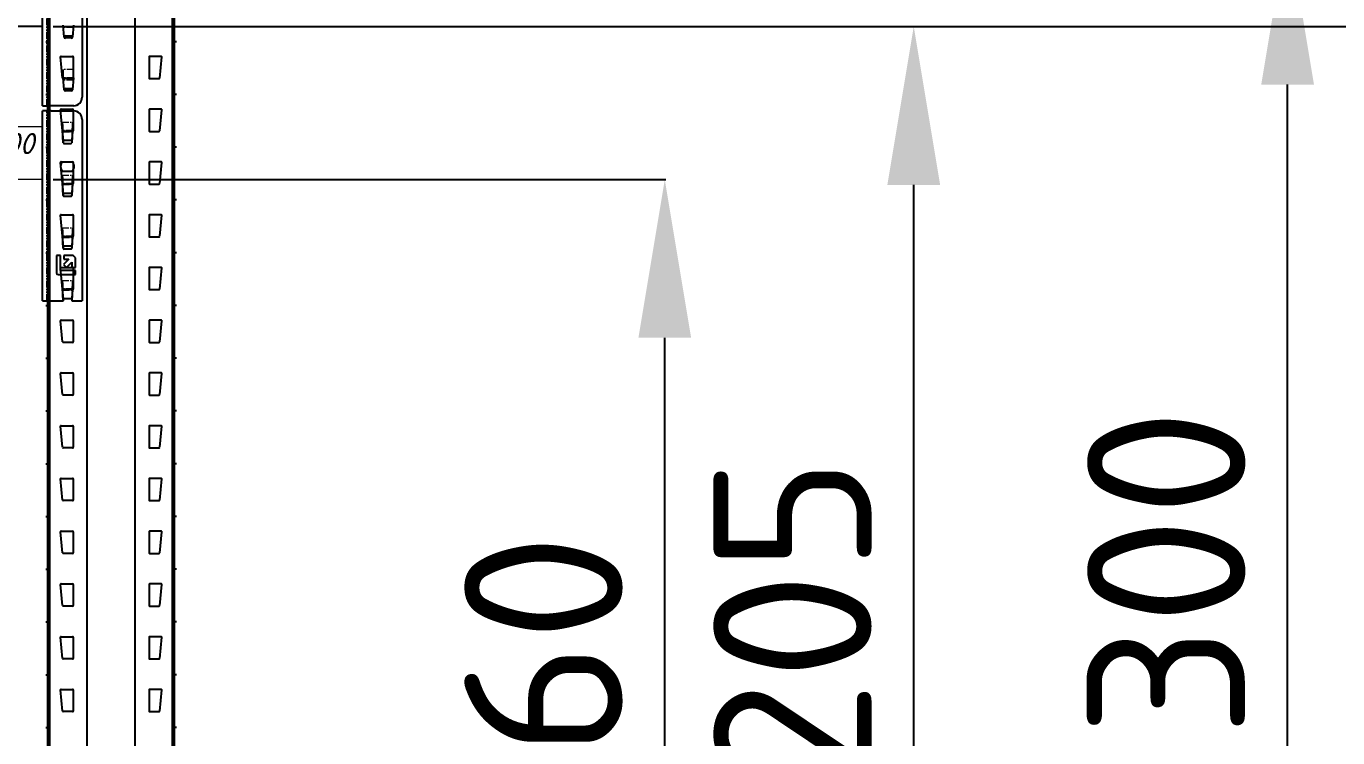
# Model space of a CAD drawing. Header units: millimetres. Extents: x 2140 to 223837, y 2113 to 170313.
# Drawn here: x 192580 to 193824, y 112935 to 113609 of the extents above; entities that cross this region are included whole.
import ezdxf

# ---------------------------------------------------------------- set-up
doc = ezdxf.new("R2010")
doc.units = ezdxf.units.MM
doc.linetypes.add('PHANTOM', pattern=[12.7, 6.35, -1.27, 1.27, -1.27, 1.27, -1.27])
doc.layers.add('0_ANNOT_Dimensions', color=7, linetype='Continuous')
doc.layers.add('2.Стойка', color=7, linetype='Continuous')
doc.layers.add('1.Балка', color=5, linetype='Continuous', lineweight=0)
doc.styles.get("Standard").update_dxf_attribs({"font": 'isocpeur.ttf'})
doc.styles.add('Курсив', font='isocpeui.ttf')
doc.dimstyles.new('150', dxfattribs={"dimtxt": 150, "dimasz": 150, "dimexe": 1, "dimexo": 10, "dimgap": 40, "dimtad": 1, "dimdec": 0, "dimzin": 0, "dimdsep": 46, "dimtxsty": 'Standard', "dimcen": 0.09, "dimadec": 0, "dimazin": 0, "dimtfac": 1, "dimtdec": 0, "dimtofl": 0, "dimtmove": 0, "dimatfit": 3, "dimfxl": 1, "dimtolj": 1, "dimtzin": 0, "dimarcsym": 0})
doc.dimstyles.new('150 (цвет)', dxfattribs={"dimtxt": 150, "dimasz": 150, "dimexe": 1, "dimexo": 10, "dimgap": -20, "dimtad": 1, "dimdec": 0, "dimzin": 0, "dimdsep": 46, "dimtxsty": 'Standard', "dimcen": 0.09, "dimadec": 0, "dimazin": 0, "dimtfac": 1, "dimtdec": 0, "dimtofl": 0, "dimtmove": 0, "dimatfit": 3, "dimfxl": 1, "dimtfill": 2, "dimtfillclr": 2, "dimtolj": 1, "dimtzin": 0, "dimarcsym": 0})
doc.dimstyles.new('Рзм блок', dxfattribs={"dimtxt": 40, "dimasz": 80, "dimexe": 0.18, "dimexo": 0, "dimgap": 5, "dimtad": 1, "dimtoh": 1, "dimdec": 0, "dimzin": 0, "dimdsep": 46, "dimtxsty": 'Курсив', "dimblk": 'NONE', "dimcen": 0.09, "dimse1": 1, "dimse2": 1, "dimsd1": 1, "dimsd2": 1, "dimadec": 0, "dimazin": 0, "dimtfac": 1, "dimtdec": 0, "dimtofl": 0, "dimtmove": 0, "dimatfit": 2, "dimldrblk": 'NONE', "dimfxl": 0.18, "dimtolj": 1, "dimtzin": 0, "dimarcsym": 0})

# ---------------------------------------------------------------- blocks, each defined once
blk = doc.blocks.new('*U494')
at = {"layer": '2.Стойка', "color": 0, "linetype": 'ByBlock'}
for p, q in [((-120, 0), (-120, 12200)), ((-118, 0), (-118, 12200)), ((-82.7, 0), (-82.7, 12200)), ((-37.3, 0), (-37.3, 12200)), ((-2, 0), (-2, 12200)), ((0, 0), (0, 12200)), ((-120, 3870.5), (-118, 3870.5)), ((0, 3870.5), (-2, 3870.5)), ((-122, 3865), (-118, 3865)), ((-120, 3859.5), (-118, 3859.5)), ((2, 3865), (-2, 3865)), ((0, 3859.5), (-2, 3859.5)), ((-106.1, 3830.5), (-108, 3850.5)), ((-107.5, 3851), (-96.5, 3851)), ((-96, 3850.5), (-96, 3830.5)), ((-24, 3850.5), (-24, 3830.5)), ((-12.5, 3851), (-23.5, 3851)), ((-13.9, 3830.5), (-12, 3850.5)), ((-96.5, 3830), (-105.6, 3830)), ((-23.5, 3830), (-14.4, 3830)), ((-120, 3820.5), (-118, 3820.5)), ((0, 3820.5), (-2, 3820.5)), ((-122, 3815), (-118, 3815)), ((-120, 3809.5), (-118, 3809.5)), ((2, 3815), (-2, 3815)), ((0, 3809.5), (-2, 3809.5)), ((-106.1, 3780.5), (-108, 3800.5)), ((-107.5, 3801), (-96.5, 3801)), ((-96, 3800.5), (-96, 3780.5)), ((-24, 3800.5), (-24, 3780.5)), ((-12.5, 3801), (-23.5, 3801)), ((-13.9, 3780.5), (-12, 3800.5)), ((-96.5, 3780), (-105.6, 3780)), ((-23.5, 3780), (-14.4, 3780)), ((-120, 3770.5), (-118, 3770.5)), ((0, 3770.5), (-2, 3770.5)), ((-122, 3765), (-118, 3765)), ((-120, 3759.5), (-118, 3759.5)), ((2, 3765), (-2, 3765)), ((0, 3759.5), (-2, 3759.5)), ((-106.1, 3730.5), (-108, 3750.5)), ((-107.5, 3751), (-96.5, 3751)), ((-96, 3750.5), (-96, 3730.5)), ((-24, 3750.5), (-24, 3730.5)), ((-12.5, 3751), (-23.5, 3751)), ((-13.9, 3730.5), (-12, 3750.5)), ((-96.5, 3730), (-105.6, 3730)), ((-23.5, 3730), (-14.4, 3730)), ((-120, 3720.5), (-118, 3720.5)), ((0, 3720.5), (-2, 3720.5)), ((-122, 3715), (-118, 3715)), ((-120, 3709.5), (-118, 3709.5)), ((2, 3715), (-2, 3715)), ((0, 3709.5), (-2, 3709.5)), ((-106.1, 3680.5), (-108, 3700.5)), ((-107.5, 3701), (-96.5, 3701)), ((-96, 3700.5), (-96, 3680.5)), ((-24, 3700.5), (-24, 3680.5)), ((-12.5, 3701), (-23.5, 3701)), ((-13.9, 3680.5), (-12, 3700.5)), ((-120, 3670.5), (-118, 3670.5)), ((-96.5, 3680), (-105.6, 3680)), ((-23.5, 3680), (-14.4, 3680)), ((0, 3670.5), (-2, 3670.5)), ((-122, 3665), (-118, 3665)), ((-120, 3659.5), (-118, 3659.5)), ((2, 3665), (-2, 3665)), ((0, 3659.5), (-2, 3659.5)), ((-106.1, 3630.5), (-108, 3650.5)), ((-107.5, 3651), (-96.5, 3651)), ((-96, 3650.5), (-96, 3630.5)), ((-24, 3650.5), (-24, 3630.5)), ((-12.5, 3651), (-23.5, 3651)), ((-13.9, 3630.5), (-12, 3650.5)), ((-120, 3620.5), (-118, 3620.5)), ((-96.5, 3630), (-105.6, 3630)), ((-23.5, 3630), (-14.4, 3630)), ((0, 3620.5), (-2, 3620.5)), ((-122, 3615), (-118, 3615)), ((-120, 3609.5), (-118, 3609.5)), ((2, 3615), (-2, 3615)), ((0, 3609.5), (-2, 3609.5)), ((-106.1, 3580.5), (-108, 3600.5)), ((-107.5, 3601), (-96.5, 3601)), ((-96, 3600.5), (-96, 3580.5)), ((-24, 3600.5), (-24, 3580.5)), ((-12.5, 3601), (-23.5, 3601)), ((-13.9, 3580.5), (-12, 3600.5)), ((-120, 3570.5), (-118, 3570.5)), ((-96.5, 3580), (-105.6, 3580)), ((-23.5, 3580), (-14.4, 3580)), ((0, 3570.5), (-2, 3570.5)), ((-122, 3565), (-118, 3565)), ((-120, 3559.5), (-118, 3559.5)), ((2, 3565), (-2, 3565)), ((0, 3559.5), (-2, 3559.5)), ((-106.1, 3530.5), (-108, 3550.5)), ((-107.5, 3551), (-96.5, 3551)), ((-96, 3550.5), (-96, 3530.5)), ((-24, 3550.5), (-24, 3530.5)), ((-12.5, 3551), (-23.5, 3551)), ((-13.9, 3530.5), (-12, 3550.5)), ((-120, 3520.5), (-118, 3520.5)), ((-96.5, 3530), (-105.6, 3530)), ((-23.5, 3530), (-14.4, 3530)), ((0, 3520.5), (-2, 3520.5)), ((-122, 3515), (-118, 3515)), ((-120, 3509.5), (-118, 3509.5)), ((2, 3515), (-2, 3515)), ((0, 3509.5), (-2, 3509.5)), ((-106.1, 3480.5), (-108, 3500.5)), ((-107.5, 3501), (-96.5, 3501)), ((-96, 3500.5), (-96, 3480.5)), ((-24, 3500.5), (-24, 3480.5)), ((-12.5, 3501), (-23.5, 3501)), ((-13.9, 3480.5), (-12, 3500.5)), ((-120, 3470.5), (-118, 3470.5)), ((-96.5, 3480), (-105.6, 3480)), ((-23.5, 3480), (-14.4, 3480)), ((0, 3470.5), (-2, 3470.5)), ((-122, 3465), (-118, 3465)), ((-120, 3459.5), (-118, 3459.5)), ((2, 3465), (-2, 3465)), ((0, 3459.5), (-2, 3459.5)), ((-106.1, 3430.5), (-108, 3450.5)), ((-107.5, 3451), (-96.5, 3451)), ((-96, 3450.5), (-96, 3430.5)), ((-24, 3450.5), (-24, 3430.5)), ((-12.5, 3451), (-23.5, 3451)), ((-13.9, 3430.5), (-12, 3450.5)), ((-120, 3420.5), (-118, 3420.5)), ((-96.5, 3430), (-105.6, 3430)), ((-23.5, 3430), (-14.4, 3430)), ((0, 3420.5), (-2, 3420.5)), ((-122, 3415), (-118, 3415)), ((-120, 3409.5), (-118, 3409.5)), ((2, 3415), (-2, 3415)), ((0, 3409.5), (-2, 3409.5)), ((-106.1, 3380.5), (-108, 3400.5)), ((-107.5, 3401), (-96.5, 3401)), ((-96, 3400.5), (-96, 3380.5)), ((-24, 3400.5), (-24, 3380.5)), ((-12.5, 3401), (-23.5, 3401)), ((-13.9, 3380.5), (-12, 3400.5)), ((-120, 3370.5), (-118, 3370.5)), ((-96.5, 3380), (-105.6, 3380)), ((-23.5, 3380), (-14.4, 3380)), ((0, 3370.5), (-2, 3370.5)), ((-122, 3365), (-118, 3365)), ((-120, 3359.5), (-118, 3359.5)), ((2, 3365), (-2, 3365)), ((0, 3359.5), (-2, 3359.5)), ((-106.1, 3330.5), (-108, 3350.5)), ((-107.5, 3351), (-96.5, 3351)), ((-96, 3350.5), (-96, 3330.5)), ((-24, 3350.5), (-24, 3330.5)), ((-12.5, 3351), (-23.5, 3351)), ((-13.9, 3330.5), (-12, 3350.5)), ((-120, 3320.5), (-118, 3320.5)), ((-96.5, 3330), (-105.6, 3330)), ((-23.5, 3330), (-14.4, 3330)), ((0, 3320.5), (-2, 3320.5)), ((-122, 3315), (-118, 3315)), ((-120, 3309.5), (-118, 3309.5)), ((2, 3315), (-2, 3315)), ((0, 3309.5), (-2, 3309.5)), ((-106.1, 3280.5), (-108, 3300.5)), ((-107.5, 3301), (-96.5, 3301)), ((-96, 3300.5), (-96, 3280.5)), ((-24, 3300.5), (-24, 3280.5)), ((-12.5, 3301), (-23.5, 3301)), ((-13.9, 3280.5), (-12, 3300.5)), ((-120, 3270.5), (-118, 3270.5)), ((-96.5, 3280), (-105.6, 3280)), ((-23.5, 3280), (-14.4, 3280)), ((0, 3270.5), (-2, 3270.5)), ((-122, 3265), (-118, 3265)), ((-120, 3259.5), (-118, 3259.5)), ((2, 3265), (-2, 3265)), ((0, 3259.5), (-2, 3259.5)), ((-106.1, 3230.5), (-108, 3250.5)), ((-107.5, 3251), (-96.5, 3251)), ((-96, 3250.5), (-96, 3230.5)), ((-24, 3250.5), (-24, 3230.5)), ((-12.5, 3251), (-23.5, 3251)), ((-13.9, 3230.5), (-12, 3250.5)), ((-120, 3220.5), (-118, 3220.5)), ((-96.5, 3230), (-105.6, 3230)), ((-23.5, 3230), (-14.4, 3230)), ((0, 3220.5), (-2, 3220.5)), ((-122, 3215), (-118, 3215)), ((-120, 3209.5), (-118, 3209.5)), ((2, 3215), (-2, 3215)), ((0, 3209.5), (-2, 3209.5))]:
    blk.add_line(p, q, dxfattribs=at)
for centre, start, end in [((-107.5, 3850.5), 90, 185.4403), ((-96.5, 3850.5), 0, 90), ((-23.5, 3850.5), 90, 180), ((-12.5, 3850.5), 354.5597, 90), ((-105.6, 3830.5), 185.4403, 270), ((-96.5, 3830.5), 270, 0), ((-23.5, 3830.5), 180, 270), ((-14.4, 3830.5), 270, 354.5597), ((-107.5, 3800.5), 90, 185.4403), ((-96.5, 3800.5), 0, 90), ((-23.5, 3800.5), 90, 180), ((-12.5, 3800.5), 354.5597, 90), ((-105.6, 3780.5), 185.4403, 270), ((-96.5, 3780.5), 270, 0), ((-23.5, 3780.5), 180, 270), ((-14.4, 3780.5), 270, 354.5597), ((-107.5, 3750.5), 90, 185.4403), ((-96.5, 3750.5), 0, 90), ((-23.5, 3750.5), 90, 180), ((-12.5, 3750.5), 354.5597, 90), ((-105.6, 3730.5), 185.4403, 270), ((-96.5, 3730.5), 270, 0), ((-23.5, 3730.5), 180, 270), ((-14.4, 3730.5), 270, 354.5597), ((-107.5, 3700.5), 90, 185.4403), ((-96.5, 3700.5), 0, 90), ((-23.5, 3700.5), 90, 180), ((-12.5, 3700.5), 354.5597, 90), ((-105.6, 3680.5), 185.4403, 270), ((-96.5, 3680.5), 270, 0), ((-23.5, 3680.5), 180, 270), ((-14.4, 3680.5), 270, 354.5597), ((-107.5, 3650.5), 90, 185.4403), ((-96.5, 3650.5), 0, 90), ((-23.5, 3650.5), 90, 180), ((-12.5, 3650.5), 354.5597, 90), ((-105.6, 3630.5), 185.4403, 270), ((-96.5, 3630.5), 270, 0), ((-23.5, 3630.5), 180, 270), ((-14.4, 3630.5), 270, 354.5597), ((-107.5, 3600.5), 90, 185.4403), ((-96.5, 3600.5), 0, 90), ((-23.5, 3600.5), 90, 180), ((-12.5, 3600.5), 354.5597, 90), ((-105.6, 3580.5), 185.4403, 270), ((-96.5, 3580.5), 270, 0), ((-23.5, 3580.5), 180, 270), ((-14.4, 3580.5), 270, 354.5597), ((-107.5, 3550.5), 90, 185.4403), ((-96.5, 3550.5), 0, 90), ((-23.5, 3550.5), 90, 180), ((-12.5, 3550.5), 354.5597, 90), ((-105.6, 3530.5), 185.4403, 270), ((-96.5, 3530.5), 270, 0), ((-23.5, 3530.5), 180, 270), ((-14.4, 3530.5), 270, 354.5597), ((-107.5, 3500.5), 90, 185.4403), ((-96.5, 3500.5), 0, 90), ((-23.5, 3500.5), 90, 180), ((-12.5, 3500.5), 354.5597, 90), ((-105.6, 3480.5), 185.4403, 270), ((-96.5, 3480.5), 270, 0), ((-23.5, 3480.5), 180, 270), ((-14.4, 3480.5), 270, 354.5597), ((-107.5, 3450.5), 90, 185.4403), ((-96.5, 3450.5), 0, 90), ((-23.5, 3450.5), 90, 180), ((-12.5, 3450.5), 354.5597, 90), ((-105.6, 3430.5), 185.4403, 270), ((-96.5, 3430.5), 270, 0), ((-23.5, 3430.5), 180, 270), ((-14.4, 3430.5), 270, 354.5597), ((-107.5, 3400.5), 90, 185.4403), ((-96.5, 3400.5), 0, 90), ((-23.5, 3400.5), 90, 180), ((-12.5, 3400.5), 354.5597, 90), ((-105.6, 3380.5), 185.4403, 270), ((-96.5, 3380.5), 270, 0), ((-23.5, 3380.5), 180, 270), ((-14.4, 3380.5), 270, 354.5597), ((-107.5, 3350.5), 90, 185.4403), ((-96.5, 3350.5), 0, 90), ((-23.5, 3350.5), 90, 180), ((-12.5, 3350.5), 354.5597, 90), ((-105.6, 3330.5), 185.4403, 270), ((-96.5, 3330.5), 270, 0), ((-23.5, 3330.5), 180, 270), ((-14.4, 3330.5), 270, 354.5597), ((-107.5, 3300.5), 90, 185.4403), ((-96.5, 3300.5), 0, 90), ((-23.5, 3300.5), 90, 180), ((-12.5, 3300.5), 354.5597, 90), ((-105.6, 3280.5), 185.4403, 270), ((-96.5, 3280.5), 270, 0), ((-23.5, 3280.5), 180, 270), ((-14.4, 3280.5), 270, 354.5597), ((-107.5, 3250.5), 90, 185.4403), ((-96.5, 3250.5), 0, 90), ((-23.5, 3250.5), 90, 180), ((-12.5, 3250.5), 354.5597, 90), ((-105.6, 3230.5), 185.4403, 270), ((-96.5, 3230.5), 270, 0), ((-23.5, 3230.5), 180, 270), ((-14.4, 3230.5), 270, 354.5597)]:
    blk.add_arc(centre, 0.5, start, end, dxfattribs=at)
blk = doc.blocks.new('*D774')
at = {"layer": 'Defpoints', "color": 0, "linetype": 'ByBlock', "transparency": 16777216}
for p in [(5, 19.3), (2705, 19.3), (2705, -11.8)]:
    blk.add_point(p, dxfattribs=at)
at = {"layer": 'Defpoints', "color": 0, "linetype": 'ByBlock', "transparency": 16777216, "insert": (2669.4, 3.4), "char_height": 20, "attachment_point": 5, "style": 'Курсив'}
blk.add_mtext('\\A1;2700', dxfattribs=at)
blk = doc.blocks.new('_None')
blk = doc.blocks.new('*U1726')
at = {"layer": '1.Балка', "color": 0, "linetype": 'Continuous', "lineweight": 25}
for p, q in [((2705, -210.7), (2705, 34.3)), ((2742.5, 26.3), (2742.5, -202.7)), ((2705, -135.7), (5, -135.7)), ((2725.6, -145.6), (2724.6, -134.2)), ((2734.2, -134.2), (2733.2, -145.6)), ((2732.4, -144.7), (2726.4, -144.7)), ((2732.2, -146.5), (2726.6, -146.5)), ((2724.6, -184.2), (2724.6, -176.4)), ((2725.6, -195.6), (2724.6, -184.2)), ((2734.2, -184.2), (2733.2, -195.6)), ((2734.2, -184.2), (2734.2, -176.4)), ((2732.4, -194.7), (2726.4, -194.7)), ((2732.2, -196.5), (2726.6, -196.5)), ((2705, -210.7), (2712.5, -210.7)), ((2734.5, -210.7), (2712.5, -210.7))]:
    blk.add_line(p, q, dxfattribs=at)
at = {"layer": '1.Балка', "color": 0, "linetype": 'PHANTOM', "lineweight": 18}
for p, q in [((2709, -210.7), (2709, 34.3)), ((2734, -136.5), (2724.8, -136.5)), ((2734.2, -176.4), (2724.6, -176.4)), ((2734.2, -184.3), (2724.6, -184.3)), ((2734.1, -185.3), (2724.7, -185.3)), ((2734, -186.5), (2724.8, -186.5))]:
    blk.add_line(p, q, dxfattribs=at)
at = {"layer": '1.Балка', "color": 0, "linetype": 'Continuous', "lineweight": 25}
for centre, radius, start, end in [((2726.4, -143.7), 0.99, 185.9119, 270.8034), ((2726.6, -145.5), 1.03, 183.6645, 268.5083), ((2726.6, -145.5), 1, 185.0015, 269.9986), ((2732.2, -145.5), 1.03, 271.4917, 356.3355), ((2732.2, -145.5), 1, 269.9955, 355.0045), ((2732.4, -143.7), 0.99, 269.1966, 354.0881), ((2726.4, -193.7), 0.99, 185.9116, 270.8034), ((2726.6, -195.5), 1.03, 183.6643, 268.5085), ((2726.6, -195.5), 1, 185.0015, 269.9986), ((2732.2, -195.5), 1.03, 271.4915, 356.3357), ((2732.2, -195.5), 1, 269.9955, 355.0045), ((2732.4, -193.7), 0.99, 269.1966, 354.0884), ((2734.5, -202.7), 8, 270.0003, 359.9996)]:
    blk.add_arc(centre, radius, start, end, dxfattribs=at)
blk = doc.blocks.new('*D872')
at = {"layer": '0_ANNOT_Dimensions', "color": 0, "lineweight": -2, "transparency": 16777216}
for p, q in [((192606, 113608.8), (193422.8, 113608.8)), ((193421.8, 112553.8), (193421.8, 113458.8)), ((192606, 112403.8), (193422.8, 112403.8))]:
    blk.add_line(p, q, dxfattribs=at)
at = {"layer": '0_ANNOT_Dimensions', "color": 0, "transparency": 16777216}
for points in [[(193396.8, 113458.8), (193446.8, 113458.8), (193421.8, 113608.8)], [(193396.8, 112553.8), (193446.8, 112553.8), (193421.8, 112403.8)]]:
    blk.add_solid(points, dxfattribs=at)
at = {"layer": 'Defpoints', "color": 0, "transparency": 16777216}
for p in [(192596, 113608.8), (193421.8, 113608.8), (192596, 112403.8)]:
    blk.add_point(p, dxfattribs=at)
at = {"layer": '0_ANNOT_Dimensions', "color": 0, "transparency": 16777216, "insert": (193306.8, 113006.3), "char_height": 150, "attachment_point": 5, "rotation": 90}
blk.add_mtext('\\A1;1205', dxfattribs=at)
blk = doc.blocks.new('*D873')
at = {"layer": '0_ANNOT_Dimensions', "color": 0, "lineweight": -2, "transparency": 16777216}
for p, q in [((192606, 113703.8), (193777.2, 113703.8)), ((193776.2, 112553.8), (193776.2, 113553.8)), ((192606, 112403.8), (193777.2, 112403.8))]:
    blk.add_line(p, q, dxfattribs=at)
at = {"layer": '0_ANNOT_Dimensions', "color": 0, "transparency": 16777216}
for points in [[(193751.2, 113553.8), (193801.2, 113553.8), (193776.2, 113703.8)], [(193751.2, 112553.8), (193801.2, 112553.8), (193776.2, 112403.8)]]:
    blk.add_solid(points, dxfattribs=at)
at = {"layer": 'Defpoints', "color": 0, "transparency": 16777216}
for p in [(192596, 113703.8), (193776.2, 113703.8), (192596, 112403.8)]:
    blk.add_point(p, dxfattribs=at)
at = {"layer": '0_ANNOT_Dimensions', "color": 0, "transparency": 16777216, "insert": (193661.2, 113053.8), "char_height": 150, "attachment_point": 5, "rotation": 90}
blk.add_mtext('\\A1;1300', dxfattribs=at)
blk = doc.blocks.new('*D880')
at = {"layer": '0_ANNOT_Dimensions', "color": 0, "lineweight": -2, "transparency": 16777216}
for p, q in [((192606, 113463.8), (193186.8, 113463.8)), ((193185.8, 112553.8), (193185.8, 113313.8)), ((192606, 112403.8), (193186.8, 112403.8))]:
    blk.add_line(p, q, dxfattribs=at)
at = {"layer": '0_ANNOT_Dimensions', "color": 0, "transparency": 16777216}
for points in [[(193160.8, 113313.8), (193210.8, 113313.8), (193185.8, 113463.8)], [(193160.8, 112553.8), (193210.8, 112553.8), (193185.8, 112403.8)]]:
    blk.add_solid(points, dxfattribs=at)
at = {"layer": 'Defpoints', "color": 0, "transparency": 16777216}
for p in [(192596, 113463.8), (193185.8, 113463.8), (192596, 112403.8)]:
    blk.add_point(p, dxfattribs=at)
at = {"layer": '0_ANNOT_Dimensions', "color": 0, "transparency": 16777216, "insert": (193070.8, 112933.8), "char_height": 150, "attachment_point": 5, "rotation": 90}
blk.add_mtext('\\A1;1060', dxfattribs=at)
blk = doc.blocks.new('*D883')
at = {"layer": '0_ANNOT_Dimensions', "color": 0, "lineweight": -2, "transparency": 16777216}
for p, q in [((192606, 113608.8), (194443.2, 113608.8)), ((194442.2, 109872.5), (194442.2, 113458.8)), ((194422.2, 111880.6), (194232.2, 111880.6)), ((194232.2, 111880.6), (194232.2, 111450.6)), ((194422.2, 111450.6), (194422.2, 111880.6)), ((194232.2, 111450.6), (194422.2, 111450.6)), ((193056.9, 109722.5), (194443.2, 109722.5))]:
    blk.add_line(p, q, dxfattribs=at)
at = {"layer": '0_ANNOT_Dimensions', "color": 0, "transparency": 16777216}
for points in [[(194417.2, 113458.8), (194467.2, 113458.8), (194442.2, 113608.8)], [(194417.2, 109872.5), (194467.2, 109872.5), (194442.2, 109722.5)]]:
    blk.add_solid(points, dxfattribs=at)
at = {"layer": 'Defpoints', "color": 0, "transparency": 16777216}
for p in [(192596, 113608.8), (194442.2, 113608.8), (193046.9, 109722.5)]:
    blk.add_point(p, dxfattribs=at)
at = {"layer": '0_ANNOT_Dimensions', "color": 0, "transparency": 16777216, "insert": (194327.2, 111665.6), "char_height": 150, "attachment_point": 5, "rotation": 90, "bg_fill": 1, "box_fill_scale": 1.1, "bg_fill_color": 2, "bg_fill_transparency": 0}
blk.add_mtext('\\A1;3886', dxfattribs=at)
blk = doc.blocks.new('*D884')
at = {"layer": '0_ANNOT_Dimensions', "color": 0, "lineweight": -2, "transparency": 16777216}
for p, q in [((192606, 115053.8), (194771.7, 115053.8)), ((194770.7, 109872.5), (194770.7, 114903.8)), ((193056.9, 109722.5), (194771.7, 109722.5))]:
    blk.add_line(p, q, dxfattribs=at)
at = {"layer": '0_ANNOT_Dimensions', "color": 0, "transparency": 16777216}
for points in [[(194745.7, 114903.8), (194795.7, 114903.8), (194770.7, 115053.8)], [(194745.7, 109872.5), (194795.7, 109872.5), (194770.7, 109722.5)]]:
    blk.add_solid(points, dxfattribs=at)
at = {"layer": 'Defpoints', "color": 0, "transparency": 16777216}
for p in [(192596, 115053.8), (194770.7, 115053.8), (193046.9, 109722.5)]:
    blk.add_point(p, dxfattribs=at)
at = {"layer": '0_ANNOT_Dimensions', "color": 0, "transparency": 16777216, "insert": (194655.7, 112388.1), "char_height": 150, "attachment_point": 5, "rotation": 90}
blk.add_mtext('\\A1;5331', dxfattribs=at)
blk = doc.blocks.new('*D885')
at = {"layer": '0_ANNOT_Dimensions', "color": 0, "lineweight": -2, "transparency": 16777216}
for p, q in [((192606, 116403.8), (195085.9, 116403.8)), ((195084.9, 109872.5), (195084.9, 116253.8)), ((193234.1, 109722.5), (195085.9, 109722.5))]:
    blk.add_line(p, q, dxfattribs=at)
at = {"layer": '0_ANNOT_Dimensions', "color": 0, "transparency": 16777216}
for points in [[(195059.9, 116253.8), (195109.9, 116253.8), (195084.9, 116403.8)], [(195059.9, 109872.5), (195109.9, 109872.5), (195084.9, 109722.5)]]:
    blk.add_solid(points, dxfattribs=at)
at = {"layer": 'Defpoints', "color": 0, "transparency": 16777216}
for p in [(192596, 116403.8), (195084.9, 116403.8), (193224.1, 109722.5)]:
    blk.add_point(p, dxfattribs=at)
at = {"layer": '0_ANNOT_Dimensions', "color": 0, "transparency": 16777216, "insert": (194969.9, 113063.1), "char_height": 150, "attachment_point": 5, "rotation": 90}
blk.add_mtext('\\A1;6681', dxfattribs=at)
blk = doc.blocks.new('*D886')
at = {"layer": '0_ANNOT_Dimensions', "color": 0, "lineweight": -2, "transparency": 16777216}
for p, q in [((192606, 117608.8), (195421.5, 117608.8)), ((195420.5, 109872.5), (195420.5, 117458.8)), ((195400.5, 113880.6), (195210.5, 113880.6)), ((195210.5, 113880.6), (195210.5, 113450.6)), ((195400.5, 113450.6), (195400.5, 113880.6)), ((195210.5, 113450.6), (195400.5, 113450.6)), ((193234.1, 109722.5), (195421.5, 109722.5))]:
    blk.add_line(p, q, dxfattribs=at)
at = {"layer": '0_ANNOT_Dimensions', "color": 0, "transparency": 16777216}
for points in [[(195395.5, 117458.8), (195445.5, 117458.8), (195420.5, 117608.8)], [(195395.5, 109872.5), (195445.5, 109872.5), (195420.5, 109722.5)]]:
    blk.add_solid(points, dxfattribs=at)
at = {"layer": 'Defpoints', "color": 0, "transparency": 16777216}
for p in [(192596, 117608.8), (195420.5, 117608.8), (193224.1, 109722.5)]:
    blk.add_point(p, dxfattribs=at)
at = {"layer": '0_ANNOT_Dimensions', "color": 0, "transparency": 16777216, "insert": (195305.5, 113665.6), "char_height": 150, "attachment_point": 5, "rotation": 90, "bg_fill": 1, "box_fill_scale": 1.1, "bg_fill_color": 2, "bg_fill_transparency": 0}
blk.add_mtext('\\A1;7886', dxfattribs=at)
blk = doc.blocks.new('*D890')
at = {"layer": '0_ANNOT_Dimensions', "color": 0, "lineweight": -2, "transparency": 16777216}
for p, q in [((192606, 118853.8), (195762.8, 118853.8)), ((195761.8, 109872.5), (195761.8, 118703.8)), ((192744, 109722.5), (195762.8, 109722.5))]:
    blk.add_line(p, q, dxfattribs=at)
at = {"layer": '0_ANNOT_Dimensions', "color": 0, "transparency": 16777216}
for points in [[(195736.8, 118703.8), (195786.8, 118703.8), (195761.8, 118853.8)], [(195736.8, 109872.5), (195786.8, 109872.5), (195761.8, 109722.5)]]:
    blk.add_solid(points, dxfattribs=at)
at = {"layer": 'Defpoints', "color": 0, "transparency": 16777216}
for p in [(192596, 118853.8), (195761.8, 118853.8), (192734, 109722.5)]:
    blk.add_point(p, dxfattribs=at)
at = {"layer": '0_ANNOT_Dimensions', "color": 0, "transparency": 16777216, "insert": (195646.8, 114288.1), "char_height": 150, "attachment_point": 5, "rotation": 90}
blk.add_mtext('\\A1;9131', dxfattribs=at)
blk = doc.blocks.new('*D891')
at = {"layer": '0_ANNOT_Dimensions', "color": 0, "lineweight": -2, "transparency": 16777216}
for p, q in [((192606, 120003.8), (196097.6, 120003.8)), ((196096.6, 109872.5), (196096.6, 119853.8)), ((192744, 109722.5), (196097.6, 109722.5))]:
    blk.add_line(p, q, dxfattribs=at)
at = {"layer": '0_ANNOT_Dimensions', "color": 0, "transparency": 16777216}
for points in [[(196071.6, 119853.8), (196121.6, 119853.8), (196096.6, 120003.8)], [(196071.6, 109872.5), (196121.6, 109872.5), (196096.6, 109722.5)]]:
    blk.add_solid(points, dxfattribs=at)
at = {"layer": 'Defpoints', "color": 0, "transparency": 16777216}
for p in [(192596, 120003.8), (196096.6, 120003.8), (192734, 109722.5)]:
    blk.add_point(p, dxfattribs=at)
at = {"layer": '0_ANNOT_Dimensions', "color": 0, "transparency": 16777216, "insert": (195981.6, 114863.1), "char_height": 150, "attachment_point": 5, "rotation": 90}
blk.add_mtext('\\A1;10281', dxfattribs=at)
blk = doc.blocks.new('*U771')
at = {"layer": '1.Балка', "color": 0, "linetype": 'Continuous', "lineweight": 25}
for p, q in [((2705, -145.7), (2705, 34.3)), ((2713, 34.3), (2705, 34.3)), ((2713, 34.3), (2734.5, 34.3)), ((2742.5, 26.3), (2742.5, -145.7)), ((2723.6, 23.6), (2723.6, 22.6)), ((2724.6, 4.2), (2723.6, 22.6)), ((2724.7, 4.2), (2724, 16.1)), ((2724.6, 7.2), (2724.1, 14.5)), ((2733.4, 16.1), (2732.7, 4.2)), ((2733.8, 22.6), (2732.8, 4.2)), ((2733.3, 14.5), (2732.8, 7.2)), ((2733.8, 23.6), (2733.8, 22.6)), ((2725.3, 6.5), (2732.1, 6.5)), ((2725.4, 3.5), (2732, 3.5)), ((2724.1, -13.8), (2732.9, -13.8)), ((2732.9, -23), (2724.1, -23)), ((2723.6, -26.4), (2723.6, -27.4)), ((2724.6, -45.8), (2723.6, -27.4)), ((2724.7, -45.8), (2724, -33.9)), ((2724.6, -42.8), (2724.1, -35.5)), ((2733.4, -33.9), (2732.7, -45.8)), ((2733.8, -27.4), (2732.8, -45.8)), ((2733.3, -35.5), (2732.8, -42.8)), ((2733.8, -26.4), (2733.8, -27.4)), ((2725.3, -43.5), (2732.1, -43.5)), ((2725.4, -46.5), (2732, -46.5)), ((2723.6, -76.4), (2723.6, -77.4)), ((2724.6, -95.8), (2723.6, -77.4)), ((2724.7, -95.8), (2724, -83.9)), ((2724.6, -92.8), (2724.1, -85.5)), ((2733.4, -83.9), (2732.7, -95.8)), ((2733.8, -77.4), (2732.8, -95.8)), ((2733.3, -85.5), (2732.8, -92.8)), ((2733.8, -76.4), (2733.8, -77.4)), ((2725.3, -93.5), (2732.1, -93.5)), ((2725.4, -96.5), (2732, -96.5)), ((2722, -102.7), (2718.2, -102.7)), ((2718.2, -102.7), (2718.2, -119.2)), ((2722, -116.9), (2722, -102.7)), ((2729.9, -106.2), (2724.8, -111.2)), ((2724.8, -111.2), (2727.7, -114)), ((2734, -102.7), (2725, -102.7)), ((2725, -102.7), (2725, -106.2)), ((2725, -106.2), (2729.9, -106.2)), ((2727.7, -114), (2732.7, -109)), ((2732.7, -109), (2732.7, -113.9)), ((2736.2, -104.9), (2734, -102.7)), ((2736.2, -113.9), (2736.2, -104.9)), ((2719.7, -120.7), (2736.2, -120.7)), ((2736.2, -116.9), (2722, -116.9)), ((2732.7, -113.9), (2736.2, -113.9)), ((2736.2, -120.7), (2736.2, -116.9)), ((2723.6, -126.4), (2723.6, -127.4)), ((2724.6, -145.7), (2723.6, -127.4)), ((2724.7, -145.7), (2724, -133.9)), ((2724.6, -142.8), (2724.1, -135.5)), ((2733.4, -133.9), (2732.7, -145.7)), ((2733.8, -127.4), (2732.8, -145.7)), ((2733.3, -135.5), (2732.8, -142.8)), ((2733.8, -126.4), (2733.8, -127.4)), ((2705, -145.7), (2713, -145.7)), ((2713, -145.7), (2724.6, -145.7)), ((2724.7, -145.7), (2724.6, -145.7)), ((2725.3, -143.5), (2732.1, -143.5)), ((2732.8, -145.7), (2732.7, -145.7)), ((2732.8, -145.7), (2742.5, -145.7))]:
    blk.add_line(p, q, dxfattribs=at)
at = {"layer": '1.Балка', "color": 0, "linetype": 'PHANTOM', "lineweight": 18}
for p, q in [((2709, -145.7), (2709, 34.3)), ((2723.6, 23.6), (2733.8, 23.6)), ((2733.4, 15.7), (2724, 15.7)), ((2724.1, 14.5), (2733.3, 14.5)), ((2724.6, 4.2), (2724.7, 4.2)), ((2732.7, 4.2), (2732.8, 4.2)), ((2723.6, -26.4), (2733.8, -26.4)), ((2733.4, -34.3), (2724, -34.3)), ((2724.1, -35.5), (2733.3, -35.5)), ((2724.6, -45.8), (2724.7, -45.8)), ((2732.7, -45.8), (2732.8, -45.8)), ((2723.6, -76.4), (2733.8, -76.4)), ((2733.4, -84.3), (2724, -84.3)), ((2724.1, -85.5), (2733.3, -85.5)), ((2724.6, -95.8), (2724.7, -95.8)), ((2732.7, -95.8), (2732.8, -95.8)), ((2723.6, -126.4), (2733.8, -126.4)), ((2733.4, -134.3), (2724, -134.3)), ((2724.1, -135.5), (2733.3, -135.5))]:
    blk.add_line(p, q, dxfattribs=at)
at = {"layer": '1.Балка', "color": 0, "linetype": 'ByBlock'}
for p, q in [((2705, 19.3), (5, 19.3)), ((2705, -30.7), (5, -30.7))]:
    blk.add_line(p, q, dxfattribs=at)
at = {"layer": '1.Балка', "color": 0, "linetype": 'Continuous', "lineweight": 25}
for centre, radius, start, end in [((2734.5, 26.3), 8, 0, 90), ((2728, -18.4), 6, 129.9445, 230.0555), ((2729, -18.4), 6, 309.9445, 50.0555), ((2719.7, -119.2), 1.5, 180, 270)]:
    blk.add_arc(centre, radius, start, end, dxfattribs=at)
for centre, major_axis, ratio, start_param, end_param in [((2723.7, 23.6), (-0.49, 9), 0.014521, 1.677936, 2.551772), ((2723.7, 23.6), (-0.49, 9), 0.014521, 2.551772, 2.634767), ((2724.1, 14), (-0.11, 2), 0.014521, 4.973399, 5.77636), ((2733.3, 14), (0.11, 2), 0.014521, 0.506825, 1.309786), ((2733.7, 23.6), (0.49, 9), 0.014521, 3.731413, 4.605249), ((2733.7, 23.6), (0.49, 9), 0.014521, 3.648418, 3.731413), ((2725.3, 7.2), (0.539, -0.524), 0.996104, 3.968676, 5.485178), ((2725.4, 4.2), (-0.75, 0), 0.999894, 0.054294, 1.570796), ((2725.4, 4.2), (-0.75, 0), 0.999894, 0.054294, 1.570796), ((2732, 4.2), (-0.75, 0), 0.999894, 1.570796, 3.087298), ((2732, 4.2), (-0.75, 0), 0.999894, 1.570796, 3.087298), ((2732.1, 7.2), (0.539, 0.524), 0.996104, 3.9396, 5.456102), ((2723.7, -26.4), (-0.49, 9), 0.014521, 1.677936, 2.551772), ((2723.7, -26.4), (-0.49, 9), 0.014521, 2.551772, 2.634767), ((2724.1, -36), (-0.11, 2), 0.014521, 4.973399, 5.77636), ((2733.3, -36), (0.11, 2), 0.014521, 0.506825, 1.309786), ((2733.7, -26.4), (0.49, 9), 0.014521, 3.731413, 4.605249), ((2733.7, -26.4), (0.49, 9), 0.014521, 3.648418, 3.731413), ((2725.3, -42.8), (0.539, -0.524), 0.996104, 3.968676, 5.485178), ((2725.4, -45.8), (-0.75, 0), 0.999894, 0.054294, 1.570796), ((2725.4, -45.8), (-0.75, 0), 0.999894, 0.054294, 1.570796), ((2732, -45.8), (-0.75, 0), 0.999894, 1.570796, 3.087298), ((2732, -45.8), (-0.75, 0), 0.999894, 1.570796, 3.087298), ((2732.1, -42.8), (0.539, 0.524), 0.996104, 3.9396, 5.456102), ((2723.7, -76.4), (-0.49, 9), 0.014521, 1.677936, 2.551772), ((2723.7, -76.4), (-0.49, 9), 0.014521, 2.551772, 2.634767), ((2724.1, -86), (-0.11, 2), 0.014521, 4.973399, 5.77636), ((2733.3, -86), (0.11, 2), 0.014521, 0.506825, 1.309786), ((2733.7, -76.4), (0.49, 9), 0.014521, 3.731413, 4.605249), ((2733.7, -76.4), (0.49, 9), 0.014521, 3.648418, 3.731413), ((2725.3, -92.8), (0.539, -0.524), 0.996104, 3.968676, 5.485178), ((2725.4, -95.8), (-0.75, 0), 0.999894, 0.054294, 1.570796), ((2725.4, -95.8), (-0.75, 0), 0.999894, 0.054294, 1.570796), ((2732, -95.8), (-0.75, 0), 0.999894, 1.570796, 3.087298), ((2732, -95.8), (-0.75, 0), 0.999894, 1.570796, 3.087298), ((2732.1, -92.8), (0.539, 0.524), 0.996104, 3.9396, 5.456102), ((2723.7, -126.4), (-0.49, 9), 0.014521, 1.677936, 2.551772), ((2723.7, -126.4), (-0.49, 9), 0.014521, 2.551772, 2.634767), ((2724.1, -136), (-0.11, 2), 0.014521, 4.973399, 5.77636), ((2733.3, -136), (0.11, 2), 0.014521, 0.506825, 1.309786), ((2733.7, -126.4), (0.49, 9), 0.014521, 3.731413, 4.605249), ((2733.7, -126.4), (0.49, 9), 0.014521, 3.648418, 3.731413), ((2725.3, -142.8), (0.539, -0.524), 0.996104, 3.968676, 5.485178), ((2732.1, -142.8), (0.539, 0.524), 0.996104, 3.9396, 5.456102)]:
    blk.add_ellipse(centre, major_axis=major_axis, ratio=ratio, start_param=start_param, end_param=end_param, dxfattribs=at)
at = {"layer": 'Defpoints', "color": 0, "linetype": 'ByBlock'}
dim = blk.add_linear_dim(base=(2705, -11.8), p1=(5, 19.3), p2=(2705, 19.3), dimstyle='Рзм блок', override={"dimtxt": 20}, dxfattribs=at)
dim.commit()
dim.dimension.update_dxf_attribs({"geometry": '*D774', "text_midpoint": (2669.4, -11.8), "dimtype": 160})
blk = doc.blocks.new('*U865')
at = {"layer": '1.Балка', "color": 3, "lineweight": 0}
blk.add_blockref('*U771', (-1355, 78.2), dxfattribs=at)
blk = doc.blocks.new('*U866')
at = {"color": 0, "linetype": 'ByBlock', "lineweight": -2, "transparency": 16777216}
blk.add_blockref('*U865', (0, 0), dxfattribs=at)

msp = doc.modelspace()

# ---------------------------------------------------------------- block references
msp.add_blockref('*U866', (191246, 113416.3))
at = {"layer": '1.Балка', "color": 1}
msp.add_blockref('*U1726', (189891, 113744.5), dxfattribs=at)
at = {"layer": '2.Стойка', "color": 0}
msp.add_blockref('*U494', (192721, 109729.5), dxfattribs=at)

# ---------------------------------------------------------------- dimensions: what is measured, and where the dimension line sits
at = {"layer": '0_ANNOT_Dimensions'}
for base, p1, p2, picture, middle in [((196096.6, 120003.8), (192734, 109722.5), (192596, 120003.8), '*D891', (195981.6, 114863.1)), ((195761.8, 118853.8), (192734, 109722.5), (192596, 118853.8), '*D890', (195646.8, 114288.1)), ((195084.9, 116403.8), (193224.1, 109722.5), (192596, 116403.8), '*D885', (194969.9, 113063.1)), ((194770.7, 115053.8), (193046.9, 109722.5), (192596, 115053.8), '*D884', (194655.7, 112388.1)), ((193776.2, 113703.8), (192596, 112403.8), (192596, 113703.8), '*D873', (193661.2, 113053.8))]:
    dim = msp.add_linear_dim(base=base, p1=p1, p2=p2, angle=90, dimstyle='150', dxfattribs=at)
    dim.commit()
    dim.dimension.update_dxf_attribs({"geometry": picture, "text_midpoint": middle})
at = {"layer": '0_ANNOT_Dimensions', "color": 6}
for base, p1, p2, picture, middle in [((195420.5, 117608.8), (193224.1, 109722.5), (192596, 117608.8), '*D886', (195305.5, 113665.6)), ((194442.2, 113608.8), (193046.9, 109722.5), (192596, 113608.8), '*D883', (194327.2, 111665.6))]:
    dim = msp.add_linear_dim(base=base, p1=p1, p2=p2, angle=90, dimstyle='150 (цвет)', dxfattribs=at)
    dim.commit()
    dim.dimension.update_dxf_attribs({"geometry": picture, "text_midpoint": middle})
at = {"layer": '0_ANNOT_Dimensions', "color": 1}
dim = msp.add_linear_dim(base=(193421.8, 113608.8), p1=(192596, 112403.8), p2=(192596, 113608.8), angle=90, dimstyle='150', dxfattribs=at)
dim.commit()
dim.dimension.update_dxf_attribs({"geometry": '*D872', "text_midpoint": (193306.8, 113006.3)})
at = {"layer": '0_ANNOT_Dimensions', "color": 3}
dim = msp.add_linear_dim(base=(193185.8, 113463.8), p1=(192596, 112403.8), p2=(192596, 113463.8), angle=90, dimstyle='150', dxfattribs=at)
dim.commit()
dim.dimension.update_dxf_attribs({"geometry": '*D880', "text_midpoint": (193070.8, 112933.8)})

doc.saveas('drawing.dxf')
